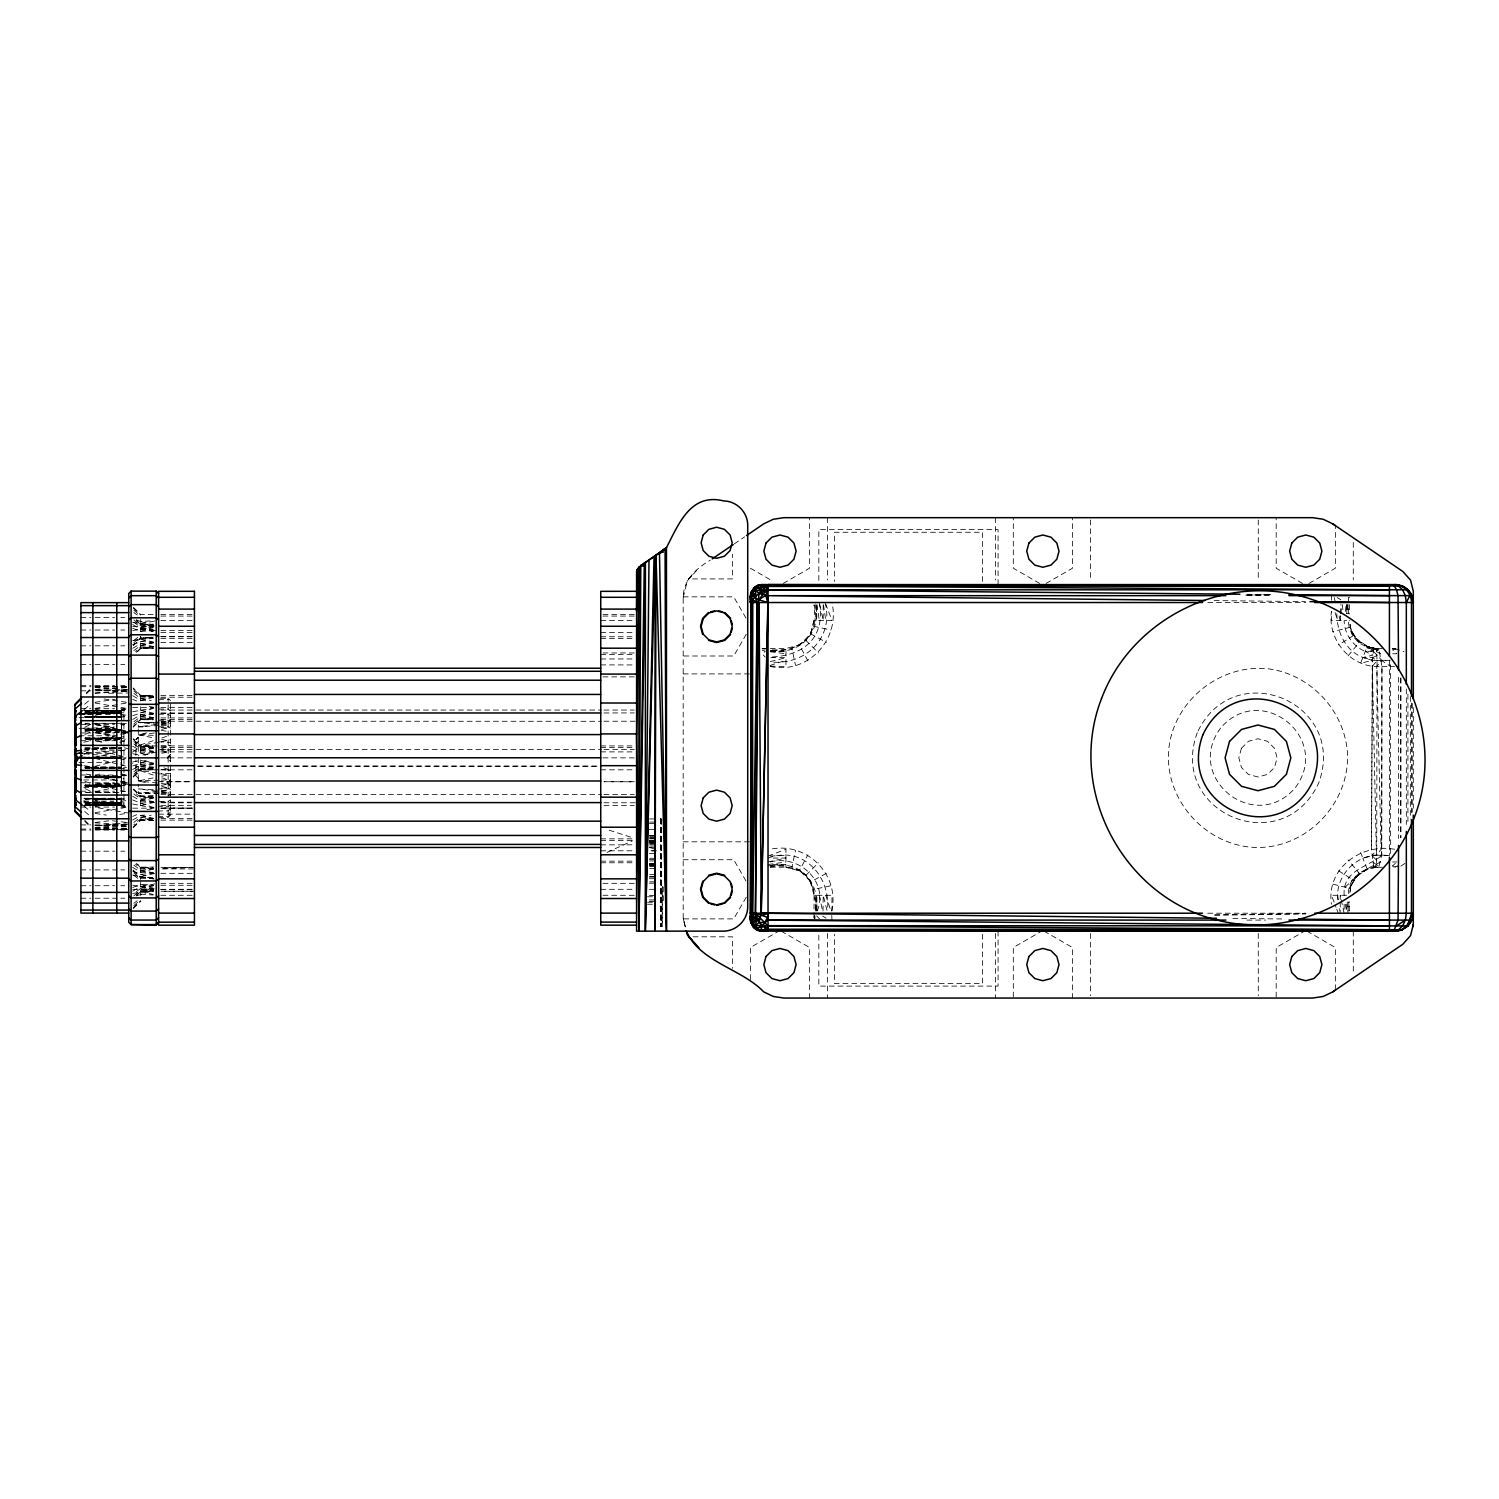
<?xml version="1.0" encoding="UTF-8"?>
<svg xmlns="http://www.w3.org/2000/svg" width="1499" height="1499" viewBox="0 0 1499 1499"><rect width="100%" height="100%" fill="white"/><g stroke="black" fill="none" stroke-linecap="round" stroke-linejoin="round"><path stroke-width="0.75" stroke-dasharray="5 3.75" d="M660.965 819.016L660.947 926.476L661.359 818.997M661.04 818.716L661.265 926.494L661.284 819.41M1382.471 648.524L1373.834 648.28L1372.241 660.366L1376.625 864.829L1375.67 867.265L1367.182 869.158L1357.607 875.435L1351.124 885.572L1349.381 895.278M84.975 748.038L121.382 748.263L121.344 768.425M1382.471 867.209L1373.834 867.434L1371.491 849.671L1372.503 666.137L1377.038 660.647L1376.644 650.903L1375.67 648.467L1367.182 646.575L1357.607 640.298L1351.124 630.161L1349.381 620.436M1350.074 624.333C1351.236 639.249 1365.795 647.83 1379.024 649.629L1381.947 666.455L1381.685 855.123L1379.024 866.103C1365.758 867.827 1351.274 876.578 1350.074 891.399M685.287 926.888L683.188 918.138L683.188 597.595C683.151 580.15 696.398 568.215 710.32 560.176M823.026 910.98L823.213 895.278L827.129 910.98M1339.038 615.958L1340.218 620.436L1340.256 615.958M1340.293 613.728L1340.406 604.753M121.344 770.542L121.382 792.952L121.55 709.608L123.949 709.608L123.949 806.125L121.55 806.125L120.801 802.077L121.55 806.125L121.55 774.271M770.28 650.772C800.185 655.625 822.295 632.278 815.381 602.523M1348.069 910.98L1348.182 902.005M121.419 745.565L121.382 722.78L121.55 743.598M831.701 910.98C840.152 874.535 806.574 841.389 770.28 849.277M816.487 910.98L816.768 895.278L816.955 910.98M1346.777 613.728L1346.945 604.753M96.423 768.125L121.382 767.994L121.382 747.72L103.225 747.626M92.057 757.782L121.382 757.576L121.382 748.263L85.068 748.488L89.603 748.619M96.348 785.663L121.382 785.532L121.419 770.167M123.949 750.643L121.55 750.643L121.382 767.469L96.348 767.619M91.964 723.305L121.344 723.305L121.382 738.314L84.975 738.501L121.382 738.82L121.382 730.2L91.795 730.032M121.494 773.728L121.344 784.989L91.87 785.157M123.949 712.812L84.975 712.718L121.344 712.737L121.55 720.026M1337.82 899.775C1334.953 875.397 1357.476 853.006 1381.685 855.123L1381.947 666.455C1352.248 669.285 1327.083 640.654 1331.468 611.48L1331.468 620.436L1346.645 620.436M91.795 729.901L121.382 729.751L121.55 724.954L123.949 724.954M1336.864 613.728C1336.921 631.791 1345.109 650.529 1362.891 657.48L1372.597 657.649L1377.038 660.647L1376.738 849.465L1372.26 855.479M121.25 804.457L121.55 806.125L121.344 798.367L96.479 798.367M94.1 710.938L85.05 710.826L121.344 710.845L121.55 709.608L120.801 717.478L121.55 715.96L121.55 709.608L121.25 711.276L83.569 713.393M121.55 712.812L120.801 717.478M120.801 744.197L121.382 738.82L85.068 739.044M120.801 714.611L121.382 710.638L84.975 710.657L121.55 710.676L121.382 712.643L91.758 713.58M1390.36 853.418L1390.36 662.314M96.348 716.822L121.382 716.915L96.479 717.365M1340.218 620.436L1340.668 615.958M1340.912 613.728L1341.83 604.753M121.55 710.676L121.344 712.737L85.068 712.962L121.344 713.205L79.203 714.199M819.297 602.523C825.799 637.862 803.352 656.056 770.28 657.03M770.28 666.455C807.886 674.644 840.527 639.53 831.964 602.523M785.963 649.629L770.28 650.023C798.18 654.145 821.246 633.627 814.032 604.753L815.156 620.436M825.143 602.523C834.231 638.274 805.15 665.65 770.28 661.921M91.964 766.926L121.344 766.926L121.55 765.071L121.344 758.625L91.87 758.494M1394.613 849.277C1361.485 843.019 1325.847 868.24 1331.468 904.253M1344.135 895.278C1342.448 869.926 1367.594 867.471 1381.685 855.479L1390.191 855.479L1381.685 855.123M1348.5 893.516C1348.294 874.367 1367.275 869.289 1380.635 861.962L1376.981 860.595L1372.297 855.817L1362.891 858.252L1360.605 852.481M817.274 910.98C828.947 881.412 799.267 854.261 770.28 861.962M1345.296 611.48L1346.158 604.753M96.404 792.578L121.344 792.428L121.382 777.419L91.795 777.269L121.382 777.419L85.068 777.588L89.603 777.662M121.344 710.845L121.55 709.608M96.348 785.851L121.382 785.982L121.344 792.428L85.181 792.428M815.4 910.98C816.318 893.929 811.577 871.519 791.791 867.827L795.519 850.289M121.382 798.817L84.975 798.948L121.382 799.098L121.55 805.057L96.479 804.738L121.55 805.057L120.801 798.255L121.382 803.089L96.423 803.071L121.382 803.089L121.382 805.094L84.975 805.075L89.603 804.982M1332.836 884.129L1350.224 888.476L1352.773 879.744L1359.537 873.673L1348.107 859.864M683.188 597.595L687.348 580.825L698.89 567.952M807.905 660.872L799.36 645.113L805.806 640.298L810.64 633.833L814.032 620.436L831.964 620.436L825.893 604.509M121.55 724.954L121.344 729.488L85.068 729.563L121.382 729.751L96.348 729.863M814.032 620.436L810.284 634.489L799.998 644.757L791.791 647.905L795.519 665.444M121.25 731.531L121.55 730.594L121.344 737.958L85.068 738.145M1349.156 888.214L1358.844 872.811M1377.038 660.647L1390.191 660.253L1372.241 660.366L1360.605 663.251L1367.182 646.575L1378.199 649.048L1376.644 650.903L1365.252 651.465C1352.904 646.256 1344.322 633.89 1344.135 620.436M121.25 737.62L121.344 730.744L85.068 730.519L121.382 730.2L96.348 730.088M121.344 792.428L121.344 786.226L91.87 786.169M770.28 867.209L785.963 867.209L799.36 870.6L807.905 854.861M746.24 634.302L733.723 656L683.188 656M746.24 897.208L733.723 918.887L683.207 918.887L685.38 926.944L683.188 918.138M96.423 758.288L121.382 758.138L121.382 748.263M1372.297 855.817L1377 855.086L1381.066 849.277L1376.757 666.268L1381.685 660.591L1390.679 666.455M1348.107 655.869L1359.537 642.059L1353.709 635.407L1350.224 627.257L1332.836 631.604M86.361 692.819L89.621 689.559M170.549 754.278L166.97 757.857L170.549 761.455M170.549 786.544L166.97 782.965L170.549 779.368M826.38 873.336L810.64 881.88L805.806 875.435L818.491 862.749M161.255 722.143L168.15 722.012L170.549 719.764L168.15 722.012L161.255 722.237M158.594 817.48L168.15 817.48L170.549 815.081L170.549 799.791L168.15 801.534L158.594 801.534M133.205 645.732L140.681 638.293L153.217 637.15L140.681 637.787L133.205 644.889M137.683 651.578L140.681 648.599L153.404 647.249L140.681 647.025L135.547 651.465M133.205 727.165L140.681 719.745L153.404 718.396L140.681 719.22L133.205 726.322M133.205 777.175L140.681 769.755L153.217 768.594M133.205 827.785L140.681 820.346L153.404 818.997M136.184 895.952L140.681 891.493L153.404 890.144L140.681 890.949L136.184 895.222M133.205 908.619L140.681 901.199M86.361 693.831L89.621 690.646M170.549 814.032L168.15 816.355L158.594 816.355M1345.128 887.202L1352.773 879.744L1353.709 880.325M135.884 739.813L138.283 737.471L135.884 739.344L135.884 757.857M161.255 723.961L168.15 723.118L170.549 720.794L168.15 722.012M136.184 652.327L140.681 648.074L153.404 647.175M133.205 776.332L140.681 769.231L153.217 768.462M133.205 826.923L140.681 819.822L153.404 818.922L140.681 818.773L133.842 824.694M133.205 907.776L140.681 900.674M168.15 814.163L170.549 811.915M1395.363 863.33L1392.384 866.103L1397.705 866.103L1392.309 867.209L1395.4 867.209M161.255 725.441L168.15 725.029L170.549 722.855M691.863 575.803L688.434 578.914L732.486 578.914L732.486 554.124M170.549 808.785L168.15 810.922L158.594 810.922M135.884 739.588L138.283 737.471M133.842 642.678L140.681 636.775M133.842 724.092L140.681 718.171L153.404 718.171M133.842 774.121L140.681 768.219L153.217 768.219M170.549 754.765L166.97 757.857L170.549 760.967M161.255 783.471L168.15 784.239L170.549 786.001L166.97 782.965L170.549 779.855M133.842 895.821L140.681 889.919L153.404 889.919L140.681 888.401L133.842 893.479M133.842 905.583L138.957 901.143M1348.5 622.216L1349.156 627.519L1352.773 635.988L1367.763 646.781L1378.199 649.048M84.731 704.211L89.621 700.07M161.761 729.338L168.15 727.858L170.549 725.853M170.549 804.719L168.15 806.687L158.594 806.687M135.884 743.392L138.283 741.518M83.907 709.533L89.284 705.373M133.842 640.373L138.957 636.569M133.842 650.603L140.681 645.526L153.404 642.977M133.842 721.731L140.681 716.672L153.404 714.105M91.776 749.406L121.55 750.643M133.842 771.816L140.681 766.739L153.217 764.565M133.842 822.351L140.681 817.274L151.287 815.137M133.842 903.26L137.252 900.73M1373.759 866.928L1376.625 864.829L1379.024 866.103L1373.759 866.928L1377.469 867.209L1376.007 867.003M83.907 714.911L89.284 711.238M734.285 543.875L744.628 536.848M132.474 752.123L138.283 748.788L135.884 749.331M1400.853 866.103L1407.149 861.962M1353.709 635.407L1338.532 644.945M168.15 795.576L170.549 794.058M83.907 754.503L89.284 751.13M132.699 648.299L140.681 643.614L153.404 642.696M132.699 719.445L140.681 714.761L153.404 713.843M132.699 769.568L140.681 764.883L153.217 764.097M132.699 820.047L140.681 815.362L144.916 815.063M132.699 891.193L140.681 886.509L153.404 885.59M783.209 583.43L809.554 568.215L809.554 517.68M1046.096 583.43L1072.46 568.215L1072.46 517.68M1309.002 583.43L1335.347 568.215L1335.347 525.606M779.986 930.448L750.399 947.518L750.399 982.819M1042.873 930.448L1013.305 947.518L1013.305 998.053M1305.779 930.448L1276.192 947.518L1276.192 998.053M1372.597 657.649L1380.635 653.77L1358.844 642.921L1352.773 635.988L1351.423 630.03L1349.156 627.519M1376.644 650.903L1379.024 649.629M170.549 787.668L168.15 788.905L158.594 788.905M170.549 756.077L166.97 757.857L170.549 759.656M170.549 784.745L166.97 782.965L170.549 781.166M84.9 727.165L90.877 724.279M161.255 741.911L170.549 739.663M1373.627 649.854L1376.026 648.73L1366.769 647.605L1373.477 650.885L1365.252 651.465L1372.934 655.138L1362.891 657.48L1372.241 660.366L1371.491 849.671M607.058 852.35L632.372 840.902M132.699 644.645L153.404 637.131M132.699 715.791L153.404 708.278M132.699 765.97L146.939 760.911M132.699 816.393L136.69 814.763M132.699 887.52L140.681 884.279M136.69 895.784L153.217 890.518M168.15 781.672L170.549 780.717M144.691 755.365L153.217 752.048L140.681 753.004L132.699 749.762M161.761 748.713L170.549 745.453L168.15 745.659M768.031 856.098L785.963 849.277L785.963 867.209L799.998 870.975L810.284 881.243L813.432 889.45L830.952 885.722M84.9 734.398L90.877 732.205M770.018 665.481L785.963 660.253M153.217 740.731L138.283 745.603L153.217 748.788M161.761 737.939L168.15 735.84M83.907 751.58L90.633 749.556M140.681 631.285L153.217 627.631M170.549 773.334L158.594 773.99M770.28 648.524L785.963 648.524L799.998 644.757M95.112 757.295L126.478 749.444M95.112 766.289L126.478 758.419M83.907 742.267L90.633 740.6M770.28 661.602L785.963 657.705L770.28 657.518M119.77 742.249L126.478 740.581M99.59 774.046L95.112 775.152L114.599 775.02M122 768.519L126.478 767.413M151.287 631.323L155.54 630.292M132.699 803.97L140.681 805.619L155.54 802.04M132.699 875.097L140.681 876.765L155.54 873.186M146.827 732.824L138.283 734.829L153.217 737.808M132.699 624.54L140.681 629.224L153.404 626.301M132.699 695.686L140.681 700.37L153.404 697.447M132.699 796.288L140.681 800.972L153.404 798.049M132.699 867.415L140.681 872.099L153.404 869.176M95.112 791.903L126.478 784.764M768.031 861.962L785.963 858.028L770.28 858.065M153.217 766.945L138.283 770.13L153.217 775.002M119.77 717.628L126.478 716.203M95.112 799.529L101.838 798.105M132.699 622.272L140.681 623.94L157.395 620.436M132.699 630.554L153.217 627.032M132.699 640.635L151.287 637.15M132.699 711.763L153.404 707.921M142.761 754.953L157.395 751.898M132.699 761.998L140.681 760.349L153.217 762.972M132.699 885.178L140.681 886.827L157.395 883.342M132.699 893.46L153.217 889.938M140.681 888.401L153.404 885.853M95.112 739.588L128.727 732.861L95.112 731.549M132.699 746.165L140.681 750.849L153.217 748.338M153.217 777.925L138.283 780.904L148.944 783.396M161.761 776.201L168.15 774.927L170.549 776.07M161.761 753.229L170.549 751.58M95.112 715.285L128.727 708.783M95.112 806.518L126.478 800.447M1377.469 867.209L1367.763 868.933L1357.832 875.622M95.112 708.39L126.478 703.012M95.112 812.72L128.727 806.949M147.052 809.629L153.404 808.523M158.969 742.286L138.283 745.603L158.969 746.034M161.255 785.326L168.15 784.239M95.112 702.282L115.273 699.321M119.77 814.425L128.727 813.114L95.112 807.324M768.031 858.065C803.52 844.78 831.196 877.046 827.448 910.98M768.031 864.548L785.963 861.962M764.79 648.524L762.616 648.805L767.282 649.198M83.907 750.006L90.633 749.163M95.112 822.464L110.795 820.571L126.478 822.464M154.378 733.03L138.283 734.829L154.378 735.372M133.842 622.254L140.681 627.313L153.404 626.039M133.842 693.381L140.681 698.459L153.404 697.166M133.842 793.983L140.681 799.061L153.404 797.768M133.842 865.129L140.681 870.207L153.404 868.914M128.727 822.745L95.112 825.855L128.727 824.544L95.112 827.542M96.573 741.612L121.344 739.363L85.068 739.157M133.842 743.916L140.681 748.975L153.217 747.889M161.255 791.266L168.15 790.704L170.549 792.877M132.699 628.193L140.681 631.435L153.404 630.461M132.699 799.941L140.681 803.183L153.404 802.209M132.699 871.088L140.681 874.329L153.404 873.336M768.031 865.86L785.963 864.473L770.28 864.53M136.69 619.93L140.681 621.56L153.217 620.717M95.112 693.362L126.478 691.339M95.112 689.54L126.478 687.573M95.112 828.16L128.727 826.061M770.28 867.059C799.417 858.14 820.796 882.986 816.28 910.98M158.969 725.591L138.283 726.828L138.283 722.555L158.969 722.181M95.112 692.875L126.478 691.133M91.87 748.638L121.344 748.807L121.344 757.089L79.128 753.248L114.074 751.392M194.439 867.396L160.843 868.858L194.439 868.97M136.184 620.511L140.681 624.783L153.404 624.259L140.681 624.24L136.184 619.78M133.205 688.809L140.681 695.911L153.404 695.405L140.681 695.386L133.205 687.947M133.205 789.411L140.681 796.512L153.404 796.006M136.184 863.387L140.681 867.659L153.404 867.134L140.681 867.115L137.683 864.155M95.112 776.014L128.727 782.871L95.112 784.164L128.727 784.258M133.205 739.4L140.681 746.502L153.217 746.052L140.681 745.977L133.205 738.557M161.255 788.118L168.15 787.874L170.549 789.879M133.205 870.844L140.681 877.946L153.217 877.515M158.969 780.192L138.283 780.904L158.969 783.209M161.255 780.117L168.15 779.892L170.549 781.354M95.112 783.977L126.478 782.946M770.28 856.023L785.963 855.479M95.112 687.366L128.727 686.317M126.478 828.366L95.112 829.359L128.727 829.415M80.384 713.917L89.49 713.655M84.956 729.32L93.912 729.057M96.161 729.001L114.074 728.477M649.629 864.061L656.15 863.874L649.629 863.743M95.112 825.462L128.727 824.712M83.775 728.195L113.924 727.596M158.969 769.699L138.283 770.13L158.969 773.447M161.255 769.643L170.549 770.28L168.15 770.074M158.969 792.784L138.283 793.177L138.283 788.905L158.969 790.142M161.255 792.746L168.15 792.615L170.549 794.938M1214.752 915.271L1305.798 913.959M128.727 689.671L95.112 690.177L128.727 691.02M108.565 693.269L128.727 692.988M142.873 726.978L138.283 726.828L158.969 724.261L138.283 722.555L158.969 722.274M1214.752 914.802L1305.798 913.566M770.28 651.447L785.963 651.259L770.28 650.959M95.112 723.586L128.727 723.324M85.293 757.819L89.809 757.782L80.515 757.576M94.062 767.619L84.975 767.675L89.509 767.825M89.603 717.065L85.068 717.084L94.137 717.215M91.87 717.047L121.382 716.915M89.509 729.919L84.975 729.938L94.062 729.863M128.727 731.475L95.112 731.662L128.727 732.861M84.975 747.945L121.382 747.72M84.975 757.801L94.062 757.763M96.348 757.745L121.382 757.595L91.87 757.407M85.068 757.276L94.137 757.239M96.404 757.22L121.344 757.089L121.063 751.018M94.156 758.307L85.068 758.363L89.603 758.475M89.603 768.163L85.068 768.2L94.156 768.144M91.87 768.163L121.382 767.994L91.795 767.825M94.062 777.082L84.975 777.119L89.509 777.25M96.348 777.063L121.382 776.913L120.801 771.535M85.068 785.195L89.603 785.176M94.062 785.682L84.975 785.72L89.509 785.832M89.509 785.682L84.975 785.701L94.062 785.832M91.795 785.663L121.382 785.532M153.404 795.932L140.681 795.988L133.205 788.568M85.068 798.555L89.603 798.536M91.87 798.517L121.344 798.367M89.603 802.677L85.068 802.696L94.231 803.033L85.068 803.071L89.603 803.052M91.87 802.658L121.55 802.921L96.498 802.696M153.217 614.478L140.681 614.534L133.205 607.114M121.382 710.695L85.068 710.807L121.344 710.994L96.479 710.994M85.068 738.07L121.344 737.958L96.479 737.958M94.156 786.076L85.068 786.113L89.547 785.982M96.423 786.076L121.382 785.982L91.795 785.851M85.068 804.869L89.603 804.851M91.87 804.851L121.344 804.738L120.876 801.422L121.55 805.057M91.87 804.963L121.344 804.888M133.205 870.001L140.681 877.421L153.217 877.383M93.912 716.934L84.956 716.766L89.509 716.709M91.795 716.709L121.382 716.634L84.993 716.915M85.068 799.136L123.949 799.773M121.382 799.098L96.423 799.117L121.344 799.136L121.55 802.921L121.382 799.098L121.344 802.527L96.479 802.527M84.975 802.996L123.949 802.921M91.87 803.052L121.344 802.996M1246.924 595.646L1270.29 595.628M683.207 596.846L733.723 596.846L746.24 618.525M1207.763 602.523L1305.798 602.523M160.843 614.459L192.209 614.459M602.973 614.459L634.339 614.459M160.843 616.07L194.439 616.07M602.973 616.07L634.339 616.07M80.927 617.513L90.877 617.513M95.055 617.513L114.599 617.513M120.763 617.513L124.736 617.513M160.843 620.455L194.439 620.455M600.743 620.436L634.339 620.455M153.404 625.814L140.681 625.814L133.842 619.911M132.699 626.413L153.217 626.413M80.927 630.011L90.877 630.011M95.055 630.011L114.599 630.011M120.763 630.011L124.736 630.011M160.843 630.442L192.209 630.461M160.843 632.409L194.439 632.391M600.743 632.409L634.339 632.391M160.843 636.419L192.209 636.438M160.843 636.756L194.439 636.756M600.743 636.775L634.339 636.756M160.843 638.368L192.209 638.368M600.743 638.368L634.339 638.368M160.843 642.396L194.439 642.415M80.927 645.825L90.877 645.825M95.055 645.825L114.599 645.825M120.763 645.825L124.736 645.825M762.054 648.524L768.575 648.524M1395.4 648.524L1392.309 648.524L1395.906 649.254M1395.944 649.629L1392.384 649.629L1396.862 653.77L1392.571 653.77M602.973 652.964L634.339 652.964M600.743 654.557L634.339 654.576M600.743 658.96L634.339 658.96M80.927 664.544L90.877 664.544M95.055 664.544L114.599 664.544M120.763 664.544L124.736 664.544M600.743 664.9L634.339 664.938M1381.947 666.455L1394.613 666.455M683.188 673.913L750.118 673.913M602.973 676.873L634.339 676.873M80.927 685.68L90.877 685.68M95.055 685.68L114.599 685.68M120.763 685.68L124.736 685.68M95.112 686.317L126.478 686.317M80.927 686.692L90.877 686.692M95.055 686.692L114.599 686.692M120.763 686.692L124.736 686.692M80.927 690.833L90.877 690.833M95.055 690.833L114.599 690.833M120.763 690.833L124.736 690.833M160.843 695.611L192.209 695.611M153.404 696.96L140.681 696.96L133.842 691.039M160.843 697.204L194.439 697.222M160.505 698.253L168.15 698.253L170.549 700.633M158.594 699.358L168.15 699.358M132.699 707.565L153.404 707.565M160.843 707.565L192.209 707.547M80.927 708.671L90.877 708.671M95.055 708.671L114.599 708.671M120.763 708.671L124.736 708.671M158.594 709.046L168.15 709.046L170.549 711.013M160.936 710.058L601.605 710.058M603.947 710.058L634.264 710.058M80.927 710.32L90.877 710.32M95.055 710.32L114.599 710.32M120.763 710.32L124.736 710.32M84.975 710.638L123.949 710.676M85.181 710.994L94.212 710.994M160.936 712.924L191.235 712.962M603.947 712.962L634.264 712.924M85.181 713.205L94.212 713.205M96.479 713.205L121.344 713.205M79.128 713.655L113.849 713.655M160.843 713.543L192.209 713.524M158.594 714.199L168.15 714.199L170.549 715.941M79.128 714.611L113.849 714.611M123.949 715.96L121.55 715.96L121.344 717.365L96.404 717.234M84.993 716.634L121.382 716.634L85.068 716.597L94.062 716.803M85.181 717.365L94.212 717.365M79.128 717.478L113.849 717.478M160.843 717.909L194.439 717.909M160.843 719.52L194.439 719.52M158.594 720.157L168.15 720.157L170.549 721.675M160.936 721.225L601.605 721.281M603.947 721.225L636.588 721.225M85.181 723.305L89.696 723.305M80.927 724.542L90.877 724.542M95.055 724.542L114.599 724.542M120.763 724.542L124.736 724.542M158.594 726.828L168.15 726.828L170.549 728.064M79.128 728.289L113.849 728.289M85.181 729.488L94.212 729.488M96.479 729.488L121.344 729.488L121.344 723.305L121.344 729.488M85.181 730.744L94.212 730.744M96.479 730.744L123.949 730.594M80.927 732.955L90.877 732.955M95.055 732.955L114.599 732.955M120.763 732.955L124.736 732.955M79.128 735.765L113.849 735.765M121.55 736.871L123.949 736.871M85.181 737.958L94.212 737.958M85.181 739.363L94.212 739.363M96.479 739.363L121.344 739.363M80.927 740.712L90.877 740.712M116.772 740.712L95.055 740.712L101.838 742.249M120.763 740.712L124.736 740.712M158.594 741.743L170.549 742.398M160.843 745.921L192.209 745.921M600.743 745.921L634.339 745.921M153.217 747.514L140.681 747.514L133.842 741.612M160.843 747.514L194.439 747.514M600.743 747.514L634.339 747.514M85.181 748.807L89.696 748.807M91.964 748.807L121.344 748.807L121.344 757.089L91.533 757.089M160.936 749.519L601.605 749.612M603.947 749.612L634.264 749.519M158.594 749.725L170.549 750.062M160.843 751.88L194.439 751.898M600.743 751.88L634.339 751.898M79.128 753.248L113.849 753.248M80.065 757.089L89.228 757.089M91.87 757.576L121.382 757.576M80.927 757.857L90.877 757.857M95.055 757.857L128.727 757.857M160.505 757.857L194.439 757.876M602.973 757.857L634.339 757.876M80.534 758.138L89.603 758.138M91.889 758.138L121.382 758.138L92.057 757.951M80.065 758.625L121.344 758.625L121.344 766.926M79.128 762.485L113.849 762.485M123.949 765.071L121.55 765.071L120.801 762.485M85.181 766.926L89.696 766.926M84.993 767.451L89.547 767.451M91.814 767.451L121.382 767.451L96.498 767.169M84.993 767.994L89.547 767.994M91.814 767.994L121.382 767.994M160.843 769.811L192.209 769.811M600.743 769.811L634.339 769.811M80.927 775.02L90.877 775.02M120.763 775.02L124.736 775.02M94.212 776.37L85.181 776.37L94.231 776.576M96.479 776.37L121.344 776.37L121.344 770.411M84.993 776.913L89.547 776.913M91.814 776.913L121.382 776.913L96.498 776.613M84.993 777.419L89.547 777.419M85.181 777.775L94.212 777.775M96.479 777.775L121.344 777.775L121.55 785.12M121.344 784.989L121.25 778.112L123.949 778.862M83.757 779.967L113.849 779.967M158.594 781.672L191.235 781.728L160.936 781.803M80.927 782.778L90.877 782.778M95.055 782.778L114.599 782.778M120.763 782.778L124.736 782.778M166.97 782.965L170.549 782.965M96.479 784.989L123.949 785.12M91.814 785.982L121.382 785.982M85.181 786.226L121.344 786.226L121.55 790.779L123.949 790.779M83.757 787.443L113.849 787.443M80.927 791.191L90.877 791.191M95.055 791.191L114.599 791.191M120.763 791.191L124.736 791.191M160.936 794.451L601.605 794.451M603.947 794.451L634.264 794.451M83.757 798.255L113.849 798.255M83.757 801.122L113.849 801.122M83.757 802.077L113.849 802.077M160.843 802.19L194.439 802.19M85.181 802.527L94.212 802.527M160.936 802.771L191.235 802.789M603.947 802.771L636.588 802.771M85.068 805.038L123.949 805.057M80.927 805.413L90.877 805.413M95.055 805.413L114.599 805.413M120.763 805.413L124.736 805.413M160.936 805.656L191.235 805.656M603.947 805.656L634.264 805.656M80.927 807.062L90.877 807.062M95.055 807.062L114.599 807.062M120.763 807.062L124.736 807.062M132.699 808.167L153.404 808.167M160.843 808.354L192.209 808.354M158.594 814.163L194.439 814.144M160.843 818.529L194.439 818.51M649.367 818.96L656.037 818.96M160.843 820.122L192.209 820.122M649.629 822.089L656.15 822.089M649.367 823.438L656.037 823.438M80.927 824.9L90.877 824.9M95.055 824.9L114.599 824.9M120.763 824.9L124.736 824.9M80.927 829.041L90.877 829.041M95.055 829.041L114.599 829.041M120.763 829.041L124.736 829.041M649.367 829.565L656.15 829.565M80.927 830.053L90.877 830.053M95.055 830.053L114.599 830.053M120.763 830.053L124.736 830.053M649.367 835.692L656.037 835.692M649.629 835.88L656.15 835.88M649.629 837.023L656.15 837.023M649.629 837.885L656.15 837.885M649.629 838.522L656.15 838.522M600.743 838.859L634.339 838.859M649.367 840.171L656.037 840.171M600.743 840.471L634.339 840.471M649.629 840.527L656.15 840.527M649.367 841.22L656.037 841.22M649.367 841.82L656.037 841.82M683.188 841.82L750.118 841.82M649.629 842.494L656.15 842.494M649.367 842.85L656.037 842.85M649.629 843.337L656.15 843.337M649.629 844.499L656.15 844.499M600.743 844.855L634.339 844.836M649.629 845.998L656.15 845.998M649.367 847.347L656.037 847.347M600.743 850.795L634.339 850.795M80.927 851.188L90.877 851.188M95.055 851.188L114.599 851.188M120.763 851.188L124.736 851.188M649.367 853.456L656.15 853.456M649.629 858.271L656.15 858.271M649.367 859.583L656.037 859.583M683.188 859.733L733.723 859.733L746.24 881.431M649.629 860.932L656.15 860.932M600.743 861.157L634.339 861.157M1392.571 861.962L1396.862 861.962M600.743 862.768L634.339 862.768M649.367 864.061L656.037 864.061M649.629 865.747L656.037 865.71M649.629 866.403L656.15 866.403M649.629 868.408L656.15 868.408M153.404 868.689L140.681 868.689L135.547 864.267M80.927 869.907L90.877 869.907M95.055 869.907L116.772 869.907M120.763 869.907L124.736 869.907M160.843 873.317L194.439 873.336M649.629 874.367L656.15 874.367M649.629 876.372L656.15 876.372M649.367 877.065L656.037 877.065M649.367 878.695L656.037 878.695M649.629 881.843L656.15 881.843M649.367 883.192L656.037 883.192M160.843 883.323L192.209 883.342M602.973 883.323L634.339 883.342M160.843 885.272L192.209 885.291M80.927 885.722L90.877 885.722M95.055 885.722L114.599 885.722M120.763 885.722L124.736 885.722M132.699 889.319L153.217 889.319M160.843 889.319L192.209 889.3M600.743 889.319L634.339 889.3M649.367 889.319L656.15 889.319M160.843 889.657L194.439 889.657M192.209 891.249L160.843 891.249L194.439 891.249M160.843 895.278L192.209 895.296M602.973 895.278L634.339 895.296M649.367 895.428L656.037 895.428M810.284 881.243L814.032 895.278L831.964 895.278L831.964 910.98M1346.645 895.278L1331.468 895.278L1336.021 907.232M647.456 896.777L656.15 896.777M80.927 898.22L90.877 898.22M95.055 898.22L116.772 898.22M120.763 898.22L124.736 898.22M649.367 899.925L656.037 899.925M649.367 901.555L656.037 901.555M647.456 902.248L656.15 902.248M647.456 904.253L656.15 904.253M1207.763 913.21L1305.798 913.21M1246.924 920.086L1265.606 920.086M693.081 936.819L732.486 936.819L732.486 968.373M85.068 786.151L89.603 786.169M84.975 803.033L121.382 803.089M96.423 805.057L121.382 805.094M140.681 638.293L153.217 638.349L140.681 637.787M153.217 769.793L140.681 769.755L140.681 757.857M95.112 775.564L128.727 775.695M91.87 777.681L121.344 777.775M94.062 730.069L84.975 730.032L89.509 730.032M85.068 798.648L94.156 798.686M85.181 804.926L94.231 804.963M153.404 820.403L140.681 820.346L140.681 815.362L153.404 818.285M140.681 891.493L153.404 891.549L140.681 890.949M85.068 757.37L89.603 757.407M84.975 757.913L89.509 757.951M91.795 757.969L121.382 758.138M80.796 757.876L89.809 757.932M85.068 785.307L94.156 785.364M85.181 802.602L94.231 802.677M1246.924 594.297L1270.29 594.503M1232.909 918.456L1284.306 918.981M1214.209 600.593L1305.329 601.586M85.181 767.038L94.231 767.132M85.181 792.54L89.715 792.578M96.367 710.976L121.25 711.276M770.28 865.879L785.963 866.103M158.969 793.458L138.283 793.177L158.969 791.453L138.283 788.905M161.255 793.496L168.15 793.589L170.549 795.969M95.112 825.556L126.478 826.024M95.112 827.767L128.727 828.291M770.28 666.174L785.963 666.455L785.963 648.524M138.283 722.555L158.969 722.949M161.255 722.986L168.15 723.118M96.161 716.99L114.074 717.346M161.255 746.09L168.15 746.221M95.112 686.373L128.727 687.441M95.112 828.366L126.478 829.359M161.255 727.615L168.15 727.858M140.681 769.231L153.217 769.662M140.681 648.074L153.404 648.58L140.681 648.599L140.681 636.419M140.681 719.22L153.404 719.726L140.681 719.745L140.681 706.722M140.681 819.822L153.404 820.328M95.112 689.765L128.727 691.189M85.012 749.05L89.509 749.294M95.112 822.857L126.478 824.6M649.629 865.148L656.15 865.485L649.629 864.829M161.255 790.292L168.15 790.704M140.681 746.502L153.217 747.27L140.681 745.977L140.681 755.384M140.681 877.946L153.217 878.714M95.112 687.573L126.478 689.54M140.681 750.849L153.217 751.636M140.681 762.729L153.217 763.553M140.681 894.172L153.217 895.015M140.681 624.783L153.404 625.664L140.681 624.24M140.681 695.911L153.404 696.81L140.681 695.386L140.681 702.581M140.681 796.512L153.404 797.412L140.681 797.562L133.842 791.641M140.681 867.659L153.404 868.558L140.681 867.115L140.681 879.313M140.681 629.224L153.404 630.142M140.681 700.37L147.052 700.82M140.681 800.972L153.404 801.89M140.681 872.099L153.404 873.036M140.681 641.403L153.404 642.378M140.681 712.55L153.404 713.524M142.798 884.447L153.404 885.272M161.255 724.467L168.15 725.029M84.956 711.594L93.912 712.344M96.161 712.531L114.074 714.049M1377 855.086L1381.685 855.479M140.681 766.739L153.217 767.844M140.681 877.421L153.217 878.583M84.975 723.923L93.95 724.804M96.198 725.029L114.149 726.79M140.681 645.526L153.404 646.818M140.681 716.672L153.404 717.946M140.681 817.274L153.404 818.566M153.404 797.337L140.681 795.988L140.681 809.01M785.963 867.209L791.791 867.827M84.956 731.531L93.912 732.58M96.161 732.842L114.074 734.96M161.255 791.753L168.15 792.615M83.907 765.727L92.882 766.851M770.28 651.765L785.963 653.77M104.087 698.984L126.478 702.282M95.112 813.432L106.317 815.1M140.681 623.94L157.395 626.413M140.681 886.827L157.395 889.319M161.255 730.406L168.15 731.493M161.255 773.821L168.15 774.927M149.169 706.479L153.404 707.191M95.112 703.012L126.478 708.39M140.681 805.619L155.54 808.167M140.681 876.765L155.54 879.313M140.681 748.975L153.217 751.168M1394.801 648.524L1404.001 651.709M95.112 709.214L128.727 715.716M95.112 800.447L126.478 806.518M140.681 764.883L153.217 767.376M140.681 627.313L153.404 629.88M140.681 698.459L151.287 700.595M161.761 739.513L168.15 740.806M95.112 776.145L128.727 782.871M140.681 799.061L153.404 801.609M140.681 870.207L153.404 872.755M132.699 753.716L138.676 754.971M140.681 628.905L153.217 631.529M140.681 891.793L153.217 894.416M813.432 626.282L830.952 630.011M95.112 716.203L101.838 717.628M161.761 750.606L168.15 751.973M119.77 798.105L128.727 800.016M95.112 723.83L126.478 730.969M95.112 784.764L126.478 791.903M140.681 643.614L153.404 646.537M140.681 714.761L153.404 717.684M135.884 766.382L138.283 766.945L132.474 763.609M140.681 886.509L153.404 889.432M161.761 786.375L168.15 787.874M95.112 731.999L126.478 739.494M140.681 638.967L153.404 642.04M140.681 710.114L153.404 713.168M124.248 747.776L128.727 748.882M95.112 767.413L99.59 768.519M122 774.046L126.478 775.152M86.155 774.027L90.633 775.133M92.882 748.882L126.478 757.295M95.112 758.419L128.727 766.851M95.112 724.167L126.478 732.28M1362.891 657.48L1372.278 660.01M762.148 650.21L765.352 651.128L762.391 653.995L765.183 657.049M140.681 621.56L153.217 625.195M140.681 753.004L146.939 754.821M140.681 884.447L153.217 888.101M649.629 847.46L656.15 849.521M1367.182 646.575L1373.759 648.674M609.175 830.202L632.372 837.641M161.761 777.794L168.15 779.892M140.681 803.183L153.404 807.455M140.681 874.329L153.404 878.601M84.9 781.335L90.877 783.527M144.691 760.368L153.217 763.684M163.897 767.844L168.15 769.512M132.699 699.34L136.69 700.951M84.9 788.568L90.877 791.453M810.64 633.833L826.38 642.396M1302.537 583.43L1276.192 568.215L1276.192 517.68M1039.65 583.43L1013.305 568.215L1013.305 517.68M750.399 568.215L772.697 581.087M1306.978 931.141L1335.347 947.518L1335.347 990.127M1044.072 931.141L1072.46 947.518L1072.46 998.053M781.185 931.141L809.554 947.518L809.554 998.053M822.558 916.058L826.118 918.175M1337.183 597.614L1340.743 599.769M1338.532 870.769L1352.773 879.744M83.907 800.803L89.284 804.495M1373.14 862.244L1376.625 864.829M133.842 612.454L137.252 615.002M133.842 875.36L138.957 879.163M799.36 870.6L805.806 875.435M83.907 806.2L89.284 810.341M135.884 772.341L138.283 774.215M84.731 811.521L89.621 815.643M133.842 610.149L138.957 614.59M133.842 873.055L140.681 878.957M133.205 607.957L140.681 615.058M138.283 778.243L135.884 775.92L135.884 759.881M84.731 820.29L89.621 825.087M805.806 640.298L818.491 652.983M84.731 821.283L89.621 826.174M816.636 915.908L819.503 918.85M1373.421 651.334L1381.685 660.253M1367.182 869.158L1362.891 858.252M1336.771 909.237L1338.288 913.21M1357.832 640.11L1358.844 642.921M1335.047 612.473L1337.67 620.436M825.762 895.278L831.008 911.223M1334.185 597.558L1335.29 601.774M120.801 787.443L121.55 790.779M1344.135 913.21L1340.218 895.278L1340.218 899.775M819.784 604.753L823.213 620.436L823.176 602.523M819.297 895.278L822.539 910.98M1337.67 895.278L1338.307 899.775M1339.619 908.731L1340.256 913.21M1345.427 904.253L1346.72 913.21M823.494 604.753L825.762 620.436M817.03 604.753L819.297 620.436M814.032 916.451L814.313 918.643L814.707 913.959L815.081 918.456M1342.317 604.753L1343.104 611.48M1348.781 613.728L1347.976 604.753L1348.088 613.728M1348.351 597.277L1348.725 601.774L1349.381 597.089M1347.17 902.005L1348.032 913.21M815.568 604.753L816.768 620.436L816.693 602.523M1347.151 604.753L1347.788 613.728M1348.688 902.005L1349.25 910.98L1349.381 901.798M1331.468 595.815L1331.655 600.293M831.758 915.477L831.964 920.03M121.382 738.82L121.494 742.005M815.156 895.278L815.531 910.98M121.475 774.683L121.55 778.862M1346.458 604.753L1346.57 613.728M663.214 886.902L663.308 903.204M1346.683 904.253L1346.72 910.98M1340.237 902.005L1340.256 910.98M660.684 818.829L661.284 926.457M1413.313 707.64L1413.313 808.092M1412.264 703.481L1412.264 812.252M1411.496 702.975L1411.496 812.758M1410.334 696.529L1410.334 819.185M1407.917 694.224L1407.917 821.508M1406.324 688.959L1406.324 824.45M1400.984 678.016L1400.984 837.716M1400.516 678.016L1400.516 837.716M1398.567 677.267L1398.567 838.466M1389.423 660.928L1389.423 854.805M1353.278 542.469L1353.278 579.907M1353.278 931.141L1353.278 973.263M1349.381 604.753L1349.381 613.934M1344.135 904.253L1344.135 910.98M1258.279 519.984L1258.279 579.982M1258.279 933.446L1258.279 995.748M1090.373 519.984L1090.373 579.982M1090.373 933.446L1090.373 995.748M998.072 584.591L998.072 529.634L818.829 529.634L818.829 584.591M998.072 931.141L998.072 986.098L818.829 986.098L818.829 931.141M995.373 517.68L995.373 579.982M995.373 933.446L995.373 998.053M982.538 581.443L982.538 532.257L834.362 532.257L834.362 581.443M982.538 934.289L982.538 983.475L834.362 983.475L834.362 934.289M827.485 517.68L827.485 579.982M827.485 933.446L827.485 998.053M814.032 895.278L814.032 910.98M814.032 912.666L814.032 919.187M660.478 818.454L660.478 926.494M170.549 703.818L170.549 797.768M168.15 698.253L168.15 701.569M168.15 704.811L168.15 817.48M140.681 619.387L140.681 631.435M140.681 881.862L140.681 896.327M138.283 728.814L138.283 755.815M138.283 757.857L138.283 786.919M662.277 886.64L662.239 926.457L662.371 886.865M1347.282 750.456C1351.405 801.047 1308.721 847.403 1257.98 847.478C1207.22 847.403 1164.554 801.047 1168.658 750.456C1172.93 699.902 1222.659 661.19 1272.726 669.472C1312.206 676.817 1343.216 710.507 1347.282 750.456M1197.251 732.711C1167.796 813.357 1282.488 860.876 1318.689 783.021C1348.144 702.356 1233.452 654.857 1197.251 732.711M1241.416 748.301L1238.849 757.857L1241.416 767.432L1248.405 774.421L1257.98 776.988L1267.536 774.421L1274.525 767.432L1277.092 757.857L1274.525 748.301L1267.536 741.312L1257.98 738.745L1248.405 741.312L1241.416 748.301M1220.598 728.064C1183.685 777.869 1255 834.737 1295.342 787.668C1332.255 737.864 1260.94 680.996 1220.598 728.064M121.382 712.643L84.975 712.7L121.344 712.737M1270.777 594.653L1245.107 595.103L1270.777 594.616M596.958 766.12L195.901 766.12L596.958 766.214M634.264 781.728L603.947 781.728L634.264 781.803M94.212 784.989L85.181 784.989L94.231 785.214M94.212 798.367L85.181 798.367L94.231 798.555M94.212 804.738L85.181 804.738L94.231 804.851M192.209 808.017L160.843 808.017L192.209 808.148M656.15 850.814L649.629 850.814L656.15 850.87M192.209 867.359L160.843 867.359L192.209 867.396M1373.834 648.28L1367.763 646.781L1373.834 648.28"/><path stroke-width="1.5" d="M644.326 562.893L638.855 931.141L638.949 567.259L666.455 547.641C678.878 523.563 690.814 492.628 723.811 500.947C736.665 501.209 747.458 512.002 747.72 524.837L747.72 907.232C747.458 920.067 736.665 930.879 723.811 931.141L636.588 931.141L636.588 571.438L638.949 567.259L636.588 737.545L638.855 931.141L645.413 562.162L645.338 931.141L655.063 555.829L655.026 931.141L656.019 555.192L666.455 547.641L666.455 931.141L656.019 555.192L640.972 565.367L636.588 571.438M1314.66 602.523L1413.313 602.523C1413.332 592.854 1405.069 584.573 1395.4 584.591L762.054 584.591C752.011 584.591 748.882 594.728 752.517 602.523L751.449 913.21C749.556 921.136 751.842 931.123 762.054 931.141L1395.4 931.141C1405.013 930.954 1413.107 922.822 1413.313 913.21L1314.66 913.21M637.094 590.4L637.187 569.395L637.3 590.4M638.855 931.141L640.785 565.535L644.589 565.966M1389.423 585.903L768.031 584.591L768.031 931.141L750.118 913.21L752.03 600.499L753.06 602.523L751.336 595.028C763.759 576.815 759.656 589.894 762.11 584.591L757.538 585.584L765.67 584.591M763.047 584.591L758.644 585.453L754.091 588.582L753.023 592.498L757.257 602.523L755.496 918.756L753.023 923.234L754.091 927.15L757.538 930.148L764.79 931.141L768.031 929.98L1389.423 931.141L1389.423 857.147M638.949 567.259L636.588 610.88L636.925 569.939M648.992 559.783L645.338 931.141L654.051 556.504M768.031 584.591L758.887 593.529L758.625 599.675L755.365 913.21L759.037 922.353L765.183 922.616L768.031 920.105L1225.901 920.086M1288.971 595.628L1411.927 595.628L1408.011 589.782L768.031 589.838L762.935 594.11L757.257 602.523L752.779 913.21L752.517 602.523M768.031 917.519L755.365 913.21L751.898 915.083L750.118 918.662L754.091 927.15L758.007 928.218L762.391 925.67L768.031 927.993C757.688 932.996 757.913 931.272 750.118 916.489M1239.917 594.222L768.031 589.838L765.296 587.271L754.091 588.582L751.093 592.011L750.118 599.281L751.655 602.523L751.449 913.21C747.964 915.702 751.449 923.965 753.604 927.637L759.037 922.353L761.211 913.21L768.031 595.703L758.887 593.529L753.604 588.095L758.644 585.453L766.139 586.428L1402.127 585.903L1408.011 589.782M1216.551 918.269L761.211 913.21L768.031 602.523M636.588 610.88L638.405 567.746M767.244 931.141L760.555 929.905L767.619 917.425L768.031 913.622L760.949 915.496M762.935 594.11L758.007 587.496L758.644 585.453M750.381 918.643L750.755 913.94M1202.535 602.523L750.118 602.523L751.336 595.028L758.625 599.675L767.732 602.523L765.764 595.422L768.031 589.838L766.139 586.428L762.616 584.872L768.031 585.94L1389.423 589.782M750.98 922.597L753.023 923.234L753.585 916.77L751.336 920.705L752.779 915.945L755.365 913.21L768.031 925.951L1402.127 929.792L1406.643 925.895L1413.313 913.21M75.625 783.996L75.774 770.317M75.55 790.854L75.7 778.787M75.737 790.385L75.737 779.78M75.681 745.809L75.625 731.737M75.55 724.86L75.625 736.271M1393.658 931.141L1398.492 929.773L1402.614 925.895L1405.35 920.067L1406.324 913.21L1406.324 831.458M75.55 795.257L74.95 806.181L76.13 804.888L74.95 804.869L75.55 787.35M75.55 750.081L74.95 754.278L78.529 757.857L82.632 757.857M75.587 769.512L75.887 776.913M751.336 595.028L750.118 597.089L750.849 592.405L750.849 923.328L750.118 918.662M75.643 725.179L75.831 735.84M75.587 769.868L74.95 773.615L75.737 770.167M75.643 750.456L74.95 754.278L81.677 752.254M75.774 745.415L75.737 732.861M75.737 795.463L74.95 799.492L82.126 804.832M759.618 918.306L756.564 919.843L755.365 925.895L761.96 925.258L758.007 928.218L758.644 930.279L762.598 931.141M750.118 597.089L754.091 588.582M1413.313 815.1L1413.313 924.452L1410.54 935.638L1402.858 944.22L1332.817 991.851L1323.205 996.46L1312.656 998.053L783.846 998.053L773.297 996.46L763.684 991.851C741.893 968.879 699.227 961.852 686.317 930.898M1412.695 926.944L1413.313 924.452M75.55 746.034L74.95 737.096L76.43 737.752M1391.709 931.141L1394.332 929.773L1398.042 920.067L1398.567 845.473M75.55 720.457L74.95 709.552L75.55 728.383M731.156 632.466L732.243 628.437M702.675 881.243L700.52 889.319L702.675 897.376L708.577 903.279M731.156 895.353L732.243 891.324M75.868 748.001L75.868 767.732M665.912 548.746L666.455 547.641L660.628 552.007L662.97 552.044L660.965 551.819L666.174 548.746M82.126 755.627L78.529 757.857L74.95 764.602L81.677 765.446M761.342 592.011L762.485 589.969L768.031 589.838L758.887 593.529L750.118 601.736M1406.324 684.275L1406.324 602.523L1410.915 593.548L1404.357 586.99L1395.4 584.591M74.95 725.254L76.13 723.305M76.13 748.807L74.95 750.737L75.999 757.314L74.95 764.996L76.13 766.926M75.737 782.871L75.868 777.175M76.13 802.996L74.95 806.181L75.868 805.094M1408.011 925.951L1411.927 920.105L1288.971 920.067M158.594 593.529L156.215 591.131L131.106 591.131L128.727 593.529L128.727 922.204L131.106 924.583L156.215 925.164L158.594 922.204L194.439 922.11M76.13 786.226L74.95 786.282L76.13 784.989M81.471 697.691L74.95 704.193L74.95 811.54L81.471 818.042M75.587 765.446L74.95 761.455L78.529 757.857M708.577 612.454L702.675 618.356L700.52 626.413L702.675 634.489M730.613 634.489L724.71 640.392L716.653 642.546L708.577 640.392M724.71 903.279L730.613 897.376M158.594 922.204L156.215 924.583L131.106 924.583L131.106 591.131M74.95 705.036L81.471 698.646M75.887 785.982L74.95 786.282L75.999 785.251M76.43 777.981L74.95 778.637L75.999 777.625M128.727 598.007L131.106 595.684L156.215 595.684L158.594 598.007M158.594 917.725L156.215 920.049L131.106 920.049L128.727 917.725M753.023 923.234L756.564 919.843M128.727 606.851L131.106 604.659L156.215 604.659L158.594 606.851M158.594 908.881L156.215 911.073L131.106 911.073L128.727 908.881M74.95 709.214L81.471 703.312M128.727 619.818L131.106 617.813L156.215 617.813L158.594 619.818M158.594 895.915L156.215 897.92L131.106 897.92L128.727 895.915M74.95 716.428L82.126 710.901M74.95 778.637L76.13 777.775M128.727 636.532L131.106 634.789L156.215 634.789L158.594 636.532M158.594 879.182L156.215 880.944L131.106 880.944L128.727 879.182M1411.496 819.766L1411.496 913.21L1408.011 925.932L1401.265 929.773L1394.932 931.141M1332.817 991.851L1335.347 990.127M712.231 558.883L733.198 544.624M746.539 535.536L763.684 523.882L773.297 519.254L783.846 517.68L1312.656 517.68L1323.205 519.254L1332.817 523.882L1402.858 571.512L1410.54 580.094L1413.313 591.262L1413.313 698.853M1396.562 925.895L1405.35 920.067M74.95 803.295L76.13 802.527M128.727 656.581L131.106 655.1L156.215 655.1L158.594 656.581M158.594 859.152L156.215 860.613L131.106 860.613L128.727 859.152M768.031 929.98L766.026 929.211L768.031 927.993M758.625 599.675L765.764 595.422M74.95 726.266L80.927 722.743M128.727 679.384L131.106 678.241L156.215 678.241L158.594 679.384M158.594 836.348L156.215 837.491L131.106 837.491L128.727 836.348M656.693 554.761L660.872 552.944M74.95 738.07L80.927 735.878M75.999 799.154L74.95 799.492L76.13 798.367L74.95 796.456M128.727 704.324L158.594 704.324M158.594 811.409L128.727 811.409M750.98 593.136L753.023 592.498L755.983 596.452L755.365 589.838L761.398 591.056M710.601 611.911L714.63 610.824M708.577 875.341L716.653 873.186L724.71 875.341M716.653 905.452L722.705 903.822M1395.4 931.141L1402.127 929.792M128.727 730.725L158.594 730.725M158.594 785.008L128.727 785.008M74.95 751.13L81.677 750.287M762.616 930.86L767.282 930.467M636.588 591.318L600.743 591.337L600.743 925.164L636.588 925.164M1225.901 595.646L768.031 595.703L1204.877 600.499M158.594 597.295L194.439 597.295M600.743 597.295L636.588 597.295M128.727 602.635L80.927 602.635L80.927 913.078L128.727 913.078M80.927 605.652L128.727 605.652M158.594 609.1L194.439 609.1M600.743 609.1L636.588 609.1M80.927 612.623L128.727 612.623M80.927 623.34L128.727 623.34M158.594 626.263L194.439 626.263M600.743 626.263L636.588 626.263M80.927 637.525L128.727 637.525M158.594 648.186L194.439 648.186M600.743 648.186L636.588 648.186M80.927 654.857L128.727 654.857M194.439 668.235L600.743 668.235M194.439 671.271L600.743 671.271M158.594 674.082L194.439 674.082M600.743 674.082L636.588 674.082M80.927 674.831L128.727 674.831M194.439 680.209L600.743 680.209M194.439 694.43L600.743 694.43M80.927 696.979L128.727 696.979M158.594 703.012L194.439 703.012M600.743 703.012L636.588 703.012M194.439 712.981L600.743 712.981M80.927 720.682L128.727 720.682M158.594 733.91L194.439 733.91M600.743 733.91L636.588 733.91M194.439 734.585L600.743 734.585M80.927 745.359L128.727 745.359M128.727 757.857L158.594 757.857M194.439 757.782L600.743 757.782M158.594 765.67L194.439 765.67M600.743 765.67L636.588 765.67M80.927 770.374L128.727 770.374M194.439 780.979L600.743 780.979M80.927 795.051L128.727 795.051M158.594 797.168L194.439 797.168M600.743 797.168L636.588 797.168M194.439 802.602L600.743 802.602M80.927 818.754L128.727 818.754M194.439 821.171L600.743 821.171M158.594 827.223L194.439 827.223M600.743 827.223L636.588 827.223M194.439 835.449L600.743 835.449M80.927 840.902L128.727 840.902M194.439 844.405L600.743 844.405M194.439 847.478L600.743 847.478M158.594 854.786L194.439 854.786M600.743 854.786L636.588 854.786M80.927 860.876L128.727 860.876M80.927 878.189L128.727 878.189M158.594 878.845L194.439 878.845M600.743 878.845L636.588 878.845M80.927 892.392L128.727 892.392M158.594 898.519L194.439 898.519M600.743 898.519L636.588 898.519M80.927 903.11L128.727 903.11M80.927 910.08L128.727 910.08M158.594 913.116L194.439 913.116M600.743 913.116L636.588 913.116M750.118 913.21L1202.535 913.21M600.743 922.11L636.588 922.11M1406.643 925.895L762.391 925.67M766.026 929.211L1389.423 929.773M768.031 929.811L1389.423 931.141M1288.971 594.691L1389.423 595.628M1298.321 919.131L1389.423 920.067M1389.423 925.895L768.031 920.105L767.619 917.425M1309.995 601.642L1389.423 602.523M660.628 552.007L662.97 552.044M76.13 729.488L74.95 729.451L75.999 730.481M76.13 710.994L74.95 710.845L75.999 712.999M75.999 729.582L74.95 729.451L75.868 729.994M640.972 565.367L644.701 565.873M1394.932 584.591C1404.338 584.872 1411.365 593.417 1411.496 602.523L1411.496 695.967M718.658 610.824L722.705 611.911M710.601 903.822L714.63 904.909M1393.658 584.591L1398.417 585.903L1402.558 589.782L1405.35 595.628L1406.324 602.523M760.555 585.809L765.296 587.271M74.95 777.662L80.927 779.855M75.643 720.288L74.95 716.241L75.887 716.634M1391.709 584.591L1394.276 585.903L1396.525 589.782L1398.042 595.628L1398.567 670.259M758.007 587.496L762.485 589.969M755.496 918.756L757.52 919.899M74.95 789.467L80.927 792.99M752.704 599.825L757.257 602.523M1332.817 523.882L1335.347 525.606M754.091 927.15L758.644 930.279M74.95 806.518L81.471 812.421M688.434 936.819L691.863 939.929M74.95 716.241L76.13 717.365M74.95 810.678L81.471 817.086M724.71 612.454L730.613 618.356M74.95 709.552L76.13 710.845M698.89 947.78L687.348 934.908L686.373 930.935M74.95 790.479L76.13 792.428M74.95 737.096L75.999 739.101M1411.515 595.796L1413.313 602.523M731.156 620.361L732.243 624.408M731.156 883.267L732.243 887.296M74.95 742.099L75.737 745.565M74.95 761.455L75.737 765.108M750.399 597.089L750.774 601.774M659.466 552.869L666.455 931.141L665.069 548.746M759.075 602.523L761.211 913.21M1389.423 584.591L1389.423 656.243M156.215 591.131L156.215 925.164M116.772 602.635L116.772 913.078M92.882 602.635L92.882 913.078M1202.779 734.997C1175.984 808.317 1280.258 851.507 1313.18 780.735C1339.956 707.416 1235.682 664.226 1202.779 734.997M1101.54 698.534C1066.108 789.486 1122.957 897.807 1217.938 920.292C1297.703 940.285 1385.544 894.191 1414.4 817.18C1449.833 726.247 1392.983 617.925 1298.003 595.422C1218.237 575.447 1130.415 621.542 1101.54 698.534M703.2 534.993L701.12 542.769L703.2 550.545L708.877 556.223L716.653 558.303L724.41 556.223L730.107 550.545L732.187 542.769L730.107 534.993L724.41 529.316L716.653 527.236L708.877 529.316L703.2 534.993M703.2 618.656L701.12 626.413L703.2 634.189L708.877 639.867L716.653 641.947L724.41 639.867L730.107 634.189L732.187 626.413L730.107 618.656L724.41 612.96L716.653 610.88L708.877 612.96L703.2 618.656M766.008 543.069L763.853 551.126L766.008 559.202L771.91 565.104L779.986 567.259L788.043 565.104L793.945 559.202L796.119 551.126L793.945 543.069L788.043 537.167L779.986 534.993L771.91 537.167L766.008 543.069M703.2 797.899L701.12 805.656L703.2 813.432L708.877 819.11L716.653 821.19L724.41 819.11L730.107 813.432L732.187 805.656L730.107 797.899L724.41 792.203L716.653 790.123L708.877 792.203L703.2 797.899M703.2 881.543L701.12 889.319L703.2 897.077L708.877 902.773L716.653 904.853L724.41 902.773L730.107 897.077L732.187 889.319L730.107 881.543L724.41 875.866L716.653 873.786L708.877 875.866L703.2 881.543M766.008 956.531L763.853 964.588L766.008 972.664L771.91 978.566L779.986 980.721L788.043 978.566L793.945 972.664L796.119 964.588L793.945 956.531L788.043 950.628L779.986 948.455L771.91 950.628L766.008 956.531M1028.914 543.069L1026.74 551.126L1028.914 559.202L1034.816 565.104L1042.873 567.259L1050.949 565.104L1056.851 559.202L1059.006 551.126L1056.851 543.069L1050.949 537.167L1042.873 534.993L1034.816 537.167L1028.914 543.069M1028.914 956.531L1026.74 964.588L1028.914 972.664L1034.816 978.566L1042.873 980.721L1050.949 978.566L1056.851 972.664L1059.006 964.588L1056.851 956.531L1050.949 950.628L1042.873 948.455L1034.816 950.628L1028.914 956.531M1229.517 741.443L1225.114 757.857L1229.517 774.29L1241.547 786.319L1257.98 790.722L1274.412 786.319L1286.423 774.29L1290.826 757.857L1286.423 741.443L1274.412 729.413L1257.98 725.01L1241.547 729.413L1229.517 741.443M1291.801 543.069L1289.646 551.126L1291.801 559.202L1297.703 565.104L1305.779 567.259L1313.836 565.104L1319.738 559.202L1321.912 551.126L1319.738 543.069L1313.836 537.167L1305.779 534.993L1297.703 537.167L1291.801 543.069M1291.801 956.531L1289.646 964.588L1291.801 972.664L1297.703 978.566L1305.779 980.721L1313.836 978.566L1319.738 972.664L1321.912 964.588L1319.738 956.531L1313.836 950.628L1305.779 948.455L1297.703 950.628L1291.801 956.531M194.439 591.318L158.594 591.337L158.594 925.164L194.439 925.164L194.439 591.318"/></g></svg>
